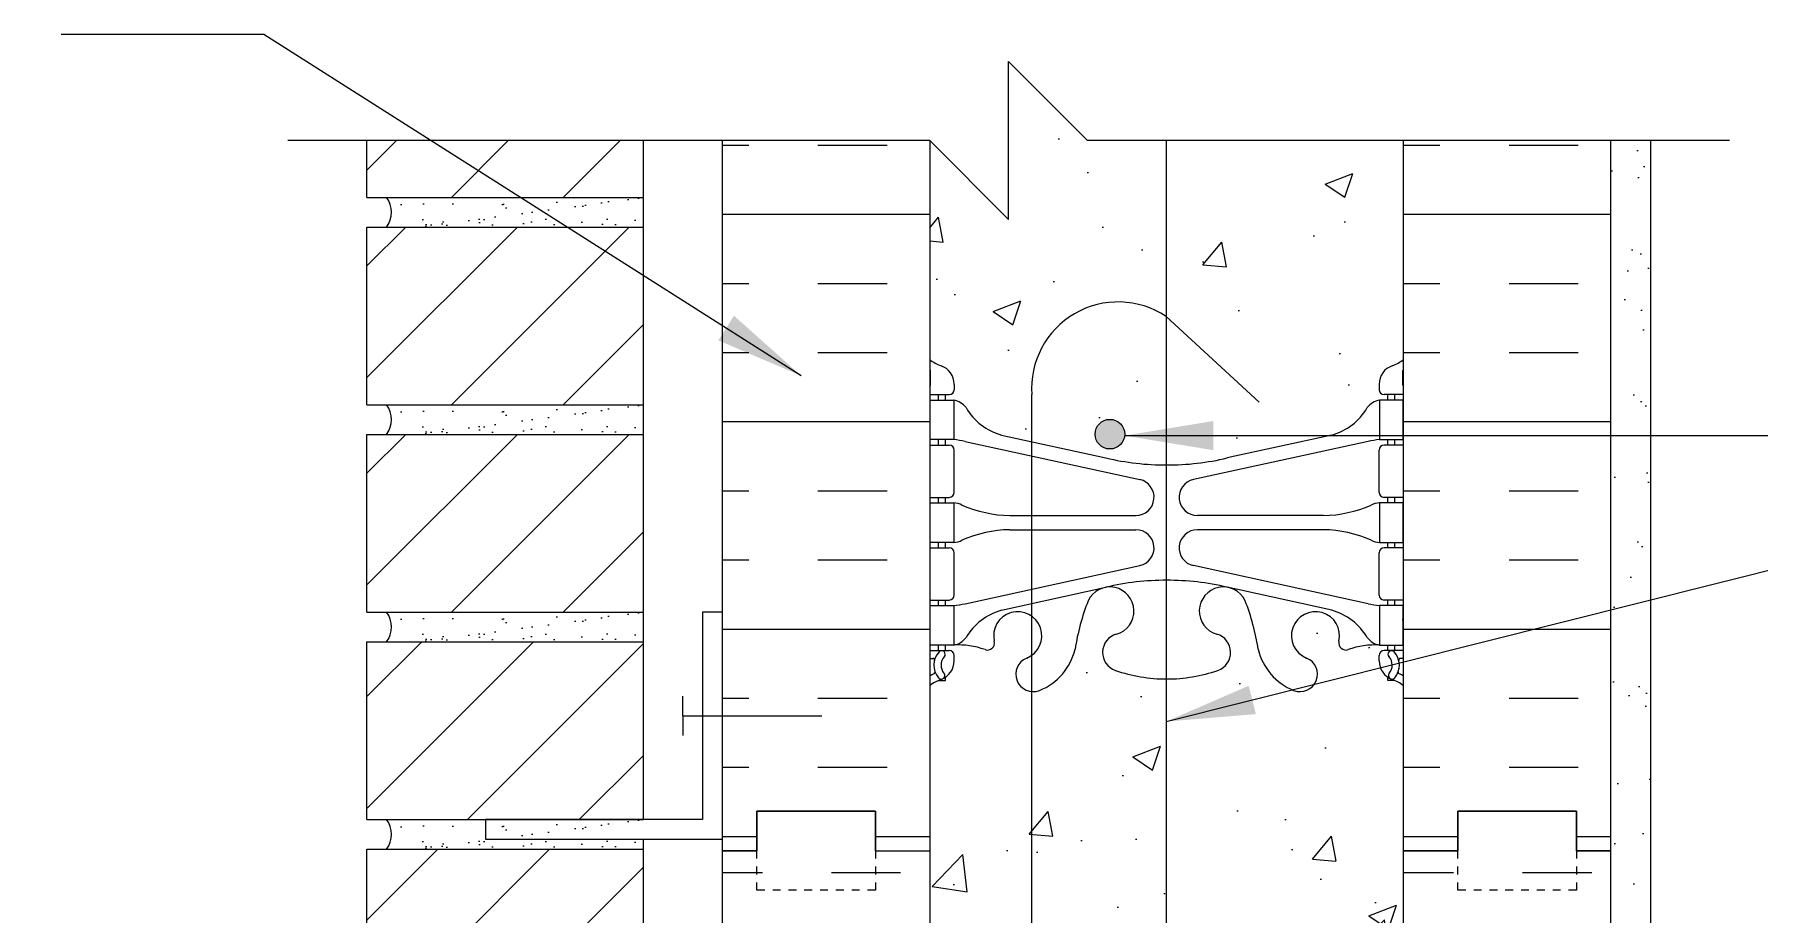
# Model space of a CAD drawing. Header units: inches. Extents: x -7.7 to 43.3, y 75.2 to 149.9.
# Drawn here: x 4.08 to 25.92, y 138.14 to 149.28 of the extents above; entities that cross this region are included whole.
import ezdxf

# ---------------------------------------------------------------- set-up
doc = ezdxf.new("R2010")
doc.units = ezdxf.units.IN
doc.header["$LTSCALE"] = 0.5
doc.header["$MEASUREMENT"] = 0
doc.linetypes.add('DASHED2', pattern=[0.375, 0.25, -0.125])
for name, color, linetype in [('HATCH', 12, 'Continuous'), ('line25', 2, 'Continuous'), ('LINE50', 5, 'Continuous'), ('LINE65', 3, 'Continuous'), ('LINE9', 9, 'Continuous'), ('TEXT', 4, 'Continuous'), ('Web_Edge', 9, 'Continuous')]:
    doc.layers.add(name, color=color, linetype=linetype)
doc.styles.add('DIM', font='romans.shx', dxfattribs={"width": 0.7})
doc.dimstyles.new('ext_12', dxfattribs={"dimscale": 12, "dimtxt": 0.09375, "dimasz": 0.09375, "dimexe": 0.09375, "dimexo": 0.0625, "dimgap": 0.0625, "dimtad": 1, "dimdec": 1, "dimzin": 2, "dimdsep": 46, "dimlunit": 4, "dimtxsty": 'DIM', "dimcen": 0.09, "dimdle": 0.09375, "dimclrt": 4, "dimadec": 0, "dimazin": 0, "dimtfac": 1, "dimtdec": 1, "dimtmove": 1, "dimatfit": 3, "dimfxl": 1, "dimfrac": 2, "dimtolj": 1, "dimtzin": 0, "dimarcsym": 0})
pattern_1 = [(45, (-108.4953, -49.4303), (-0.707107, 0.707107), [])]

msp = doc.modelspace()

# ---------------------------------------------------------------- hatches: boundary and pattern name
at = {"layer": 'HATCH'}
h = msp.add_hatch(dxfattribs=at)
h.set_pattern_fill('AR-CONC', color=256, scale=0.5)
h.paths.add_polyline_path([(21.4161015, 147.9355848), (17.4161015, 147.9355848), (16.4161015, 148.9355848), (16.4161015, 146.9355848), (15.4161015, 147.9355848), (15.4161015, 145.1632784, 0.0824145898), (15.5594384, 145.084172, -0.3178372452), (15.7261051, 144.8484697), (15.7261051, 144.7809697, -0.4142135624), (15.6636051, 144.7184697), (15.6161051, 144.7184697), (15.6161051, 144.6484697), (15.7211051, 144.6484697, -0.1889729321), (15.8769742, 144.5536252, 0.1963228336), (16.3261051, 144.2073655), (17.6479607, 143.9168699, 0.0577946906), (18.4161015, 143.8277834, 0.0577946906), (19.1842423, 143.9168699), (20.5060978, 144.2073655, 0.1963228336), (20.9552288, 144.5536252, -0.1889729321), (21.1110978, 144.6484697), (21.2160978, 144.6484697), (21.2160978, 144.7184697), (21.1685978, 144.7184697, -0.4142135624), (21.1060978, 144.7809697), (21.1060978, 144.8484697, -0.3178372452), (21.2727645, 145.084172, 0.0824145898), (21.4161015, 145.1632784)])
h = msp.add_hatch(dxfattribs=at)
h.set_pattern_fill('ANSI31', color=256, scale=8, style=0)
h.set_pattern_definition([(45, (-108.4953, -44.1803), (-0.707107, 0.707107), [])])
h.paths.add_polyline_path([(11.7911015, 147.9355848), (8.2911015, 147.9355848), (8.2911015, 147.2148277), (11.7911015, 147.2148277)])
h = msp.add_hatch(dxfattribs=at)
h.set_pattern_fill('INSUL', color=256, scale=7, style=0)
h.paths.add_polyline_path([(15.4161015, 147.9355848), (12.7911015, 147.9355848), (12.7911015, 138.9446424), (13.2286015, 138.9446424), (13.2286015, 139.4446424), (14.7286015, 139.4446424), (14.7286015, 138.9446424), (15.1661015, 138.9446424), (15.4161015, 138.9446424)])
h.paths.add_polyline_path([(24.0411015, 147.9355848), (21.4161015, 147.9355848), (21.4161015, 138.9446424), (21.6661015, 138.9446424), (22.1036015, 138.9446424), (22.1036015, 139.4446424), (23.6036015, 139.4446424), (23.6036015, 138.9446424), (24.0411015, 138.9446424)])
h = msp.add_hatch(dxfattribs=at)
h.set_pattern_fill('AR-SAND', color=256, scale=0.5, style=0)
h.set_pattern_definition([(37.5, (-2811.8135, -357.8431), (-0.03149668, 0.96341188), [0, -0.76, 0, -0.85, 0, -0.8125]), (7.5, (-2811.8135, -357.8431), (0.88488835, 1.41107303), [0, -0.41, 0, -0.685, 0, -0.2625]), (327.5, (-2812.4285, -357.8431), (1.55707093, 0.00282953), [0, -0.25, 0, -0.9, 0, -1.175]), (317.5, (-2812.4285, -357.8431), (1.5030633, 0.4388378), [0, -0.125, 0, -0.59, 0, -0.675])])
h.paths.add_polyline_path([(24.5411015, 135.0015948), (24.0411015, 135.0015948), (24.0411015, 129.7020107), (24.5411015, 129.7020107)])
h.paths.add_polyline_path([(24.0411015, 135.0015948), (24.5411015, 135.0015948), (24.5411015, 139.2389194), (24.0411015, 139.2389194), (24.0411015, 138.9446424)])
h.paths.add_polyline_path([(24.0411015, 139.2389194), (24.5411015, 139.2389194), (24.5411015, 147.9355848), (24.0411015, 147.9355848)])
h = msp.add_hatch(dxfattribs=at)
h.set_pattern_fill('AR-SAND', color=256, scale=0.25, style=0)
h.set_pattern_definition([(37.5, (-108.4953, -33.6803), (-0.01574834, 0.48170594), [0, -0.38, 0, -0.425, 0, -0.40625]), (7.5, (-108.4953, -33.6803), (0.4424442, 0.7055365), [0, -0.205, 0, -0.3425, 0, -0.13125]), (327.5, (-108.8028, -33.6803), (0.7785355, 0.0014148), [0, -0.125, 0, -0.45, 0, -0.5875]), (317.5, (-108.8028, -33.6803), (0.7515317, 0.2194189), [0, -0.0625, 0, -0.295, 0, -0.3375])])
h.paths.add_polyline_path([(11.7911015, 147.2148277), (8.5411015, 147.2148277, -0.3182332765), (8.5411015, 146.8398277), (11.7911015, 146.8398277)])
h = msp.add_hatch(dxfattribs=at)
h.set_pattern_fill('ANSI31', color=256, scale=8, style=0)
h.set_pattern_definition([(45, (-108.4953, -46.8053), (-0.707107, 0.707107), [])])
h.paths.add_polyline_path([(11.7911015, 144.5898277), (11.7911015, 146.8398277), (8.2911015, 146.8398277), (8.2911015, 144.5898277)])
h = msp.add_hatch(dxfattribs=at)
h.set_pattern_fill('AR-SAND', color=256, scale=0.25, style=0)
h.set_pattern_definition([(37.5, (-108.4953, -36.3053), (-0.01574834, 0.48170594), [0, -0.38, 0, -0.425, 0, -0.40625]), (7.5, (-108.4953, -36.3053), (0.4424442, 0.7055365), [0, -0.205, 0, -0.3425, 0, -0.13125]), (327.5, (-108.8028, -36.3053), (0.7785355, 0.0014148), [0, -0.125, 0, -0.45, 0, -0.5875]), (317.5, (-108.8028, -36.3053), (0.7515317, 0.2194189), [0, -0.0625, 0, -0.295, 0, -0.3375])])
h.paths.add_polyline_path([(11.7911015, 144.5898277), (8.5411015, 144.5898277, -0.3182332765), (8.5411015, 144.2148277), (11.7911015, 144.2148277)])
h = msp.add_hatch(dxfattribs=at)
h.set_pattern_fill('ANSI31', color=256, scale=8, style=0)
h.set_pattern_definition(pattern_1)
h.paths.add_polyline_path([(11.7911015, 141.9648277), (11.7911015, 144.2148277), (8.2911015, 144.2148277), (8.2911015, 141.9648277)])
h = msp.add_hatch(dxfattribs=at)
h.set_pattern_fill('AR-CONC', color=256, scale=0.5)
h.paths.add_polyline_path([(21.4161015, 141.033661, 0.0643975703), (21.3060978, 141.0996205), (21.2160978, 141.0996205), (21.2160978, 141.1413465, -0.2490694202), (21.1060978, 141.3484697), (21.1060978, 141.4159697, -0.4142135624), (21.1685978, 141.4784697), (21.2160978, 141.4784697), (21.2160978, 141.5484697), (21.1110978, 141.5484697, 0.1004604156), (20.7173994, 141.4913069, -0.6014354321), (20.5978959, 141.5961903, 2.1820948247), (20.1878158, 141.3832808, -1), (20.0243872, 140.9747578, -0.2443795114), (19.5759793, 141.4955147, 0.0531565226), (19.4101399, 142.1095963, 0.2232530871), (19.2098121, 142.2744502), (19.1901937, 142.2787616, 0.9554715931), (19.0519098, 141.6852916, -0.7355925422), (19.0646946, 141.227245, -0.0827551475), (18.4161015, 141.119156, -0.0827551475), (17.7675083, 141.227245, -0.7355925422), (17.7802932, 141.6852916, 0.9554715931), (17.6420092, 142.2787616), (17.6223909, 142.2744502, 0.2232530871), (17.4220631, 142.1095963, 0.0531565226), (17.2562236, 141.4955147, -0.2443795114), (16.8078158, 140.9747578, -1), (16.6443872, 141.3832808, 2.1820948247), (16.234307, 141.5961903, -0.6014354321), (16.1148036, 141.4913069, 0.1004604156), (15.7211051, 141.5484697), (15.6161051, 141.5484697), (15.6161051, 141.4784697), (15.6636051, 141.4784697, -0.4142135624), (15.7261051, 141.4159697), (15.7261051, 141.3484697, -0.2490694202), (15.6161051, 141.1413465), (15.6161051, 141.0996205), (15.5261051, 141.0996205, 0.0643975703), (15.4161015, 141.033661), (15.4161015, 138.9446424), (15.4161015, 136.8556239, 0.0643975703), (15.5261051, 136.7896644), (15.6161051, 136.7896644), (15.6161051, 136.7479383, -0.2490694202), (15.7261051, 136.5408152), (15.7261051, 136.4733152, -0.4142135624), (15.6636051, 136.4108152), (15.6161051, 136.4108152), (15.6161051, 136.3408152), (15.7211051, 136.3408152, 0.1004604156), (16.1148036, 136.3979779, -0.6014354321), (16.234307, 136.2930946, 2.1820948247), (16.6443872, 136.506004, -1), (16.8078158, 136.9145271, -0.2443795114), (17.2562236, 136.3937702, 0.0531565226), (17.4220631, 135.7796886, 0.2232530871), (17.6223909, 135.6148347), (17.6420092, 135.6105233, 0.9554715931), (17.7802932, 136.2039933, -0.7355925422), (17.7675083, 136.6620398, -0.0827551475), (18.4161015, 136.7701289, -0.0827551475), (19.0646946, 136.6620398, -0.7355925422), (19.0519098, 136.2039933, 0.9554715931), (19.1901937, 135.6105233), (19.2098121, 135.6148347, 0.2232530871), (19.4101399, 135.7796886, 0.0531565226), (19.5759793, 136.3937702, -0.2443795114), (20.0243872, 136.9145271, -1), (20.1878158, 136.506004, 2.1820948247), (20.5978959, 136.2930946, -0.6014354321), (20.7173994, 136.3979779, 0.1004604156), (21.1110978, 136.3408152), (21.2160978, 136.3408152), (21.2160978, 136.4108152), (21.1685978, 136.4108152, -0.4142135624), (21.1060978, 136.4733152), (21.1060978, 136.5408152, -0.2490694202), (21.2160978, 136.7479383), (21.2160978, 136.7896644), (21.3060978, 136.7896644, 0.0643975703), (21.4161015, 136.8556239), (21.4161015, 138.9446424)])
h.paths.add_polyline_path([(21.4161015, 132.7260064, 0.0824145898), (21.2727645, 132.8051129, -0.3178372452), (21.1060978, 133.0408152), (21.1060978, 133.1083152, -0.4142135624), (21.1685978, 133.1708152), (21.2160978, 133.1708152), (21.2160978, 133.2408152), (21.1110978, 133.2408152, -0.1889729321), (20.9552288, 133.3356597, 0.1963228336), (20.5060978, 133.6819194), (19.1842423, 133.972415, 0.0577946906), (18.4161015, 134.0615014, 0.0577946906), (17.6479607, 133.972415), (16.3261051, 133.6819194, 0.1963228336), (15.8769742, 133.3356597, -0.1889729321), (15.7211051, 133.2408152), (15.6161051, 133.2408152), (15.6161051, 133.1708152), (15.6636051, 133.1708152, -0.4142135624), (15.7261051, 133.1083152), (15.7261051, 133.0408152, -0.3178372452), (15.5594384, 132.8051129, 0.0824145898), (15.4161015, 132.7260064), (15.4161015, 129.7148277), (17.3265841, 129.7148277), (17.3265841, 131.3018726), (17.3890841, 131.4213813), (17.4515841, 131.3018726), (17.4515841, 129.7148277), (19.3671464, 129.7148277), (19.3671464, 131.3018726), (19.4296464, 131.4213813), (19.4921464, 131.3018726), (19.4921464, 129.7148277), (21.4161015, 129.7148277)])
h.paths.add_polyline_path([(20.9161015, 109.1041101), (21.0161015, 109.1041101), (21.0161015, 109.1341101, -0.4142135624), (21.0661015, 109.1841101), (21.1921884, 109.1841101), (21.2411015, 109.3341101, -0.6), (21.3411015, 109.3341101), (21.4161015, 109.1041101), (21.4161015, 109.8328432), (15.4161015, 109.8328432), (15.4161015, 109.1041101), (15.4911015, 109.3341101, -0.6), (15.5911015, 109.3341101), (15.6400145, 109.1841101), (15.7661015, 109.1841101, -0.4142135624), (15.8161015, 109.1341101), (15.8161015, 109.1041101), (15.9161015, 109.1041101), (15.9161015, 108.1760228), (18.2904066, 107.7521268, -0.3243993211), (19.5188269, 106.490243, 0.0494191112), (19.5578124, 106.8827011, -0.3253062267), (20.0243872, 107.624867, -1), (20.1878158, 107.216344, 2.1272927511), (20.6004014, 106.9918533, -0.3113104134), (20.6569609, 107.1219972, 0.2589583705), (20.9161015, 107.5887956)])
h.paths.add_polyline_path([(18.2904066, 107.7521268), (15.9161015, 108.1760228), (15.9161015, 107.5887956, 0.2589583705), (16.175242, 107.1219972, -0.3113104134), (16.2318015, 106.9918533, 2.1272927511), (16.6443872, 107.216344, -1), (16.8078158, 107.624867, -0.3253062267), (17.2743905, 106.8827011, 0.1048804382), (17.4467863, 106.0708897, 1.4229132431), (17.7802932, 106.5379745, -0.7355925422), (17.7675083, 106.996021, -0.0827551475), (18.4161015, 107.1041101, -0.0827551475), (19.0646946, 106.996021, -0.7355925422), (19.0519098, 106.5379745, 1.4229132431), (19.3854166, 106.0708897, 0.0551753478), (19.5188269, 106.490243, 0.3243993211)])
h.paths.add_polyline_path([(23.4161015, 107.7614147), (23.4161015, 109.3328432), (22.1036015, 109.3328432), (22.1036015, 109.8328432), (21.4161015, 109.8328432), (21.4161015, 109.1041101), (21.4161015, 107.7041101), (21.4161015, 100.8328432), (21.4161015, 99.8328432), (21.9161015, 99.8328432)])
h.paths.add_polyline_path([(33.4627027, 108.8328432), (33.4627027, 109.8328432), (24.0411015, 109.8328432), (24.0411015, 105.8322339), (33.4627027, 105.8328432), (33.4627027, 106.8328432), (34.4627027, 107.8328432), (32.4627027, 107.8328432)])
h.paths.add_polyline_path([(15.4161015, 107.7041101), (15.4161015, 108.2652902), (13.4161015, 108.6223598), (13.4161015, 107.7614147), (14.9161015, 99.8328432), (15.4161015, 99.8328432)])
h.paths.add_polyline_path([(12.2911015, 108.8232115), (11.2987702, 109.0003771, 0.8731750859), (10.5615828, 107.1349025), (12.2911015, 106.6714793)], flags=17)
h.paths.add_polyline_path([(12.2911015, 106.6714793), (10.5615828, 107.1349025, -0.8731750859), (11.2987702, 109.0003771), (12.2911015, 108.8232115), (12.2911015, 109.8328432), (10.2983003, 109.8328432), (8.2911015, 109.8328432), (8.2911015, 105.7624137), (8.2911015, 104.8328432, 0.0500646714), (8.3908596, 103.8390476), (12.2911015, 103.9673624)])
h.paths.add_polyline_path([(8.2911015, 105.7624137), (8.2911015, 109.8328432), (8.1036015, 109.8328432), (3.3695002, 109.6770951), (3.3695002, 107.8328432), (2.3695002, 106.8328432), (4.3695002, 106.8328432), (3.3695002, 105.8328432), (3.3695002, 103.6738489), (8.3908596, 103.8390476, -0.0500646714), (8.2911015, 104.8328432)])
h.paths.add_polyline_path([(19.3698244, 103.3277678, 0.0933692721), (18.5629761, 103.5350993, 0.0163324644), (18.4161015, 103.5398982, 0.1098692817), (17.4623785, 103.3277678), (16.204163, 102.7389229, 0.2910966595), (15.9161015, 102.286063), (15.9161015, 101.1451932), (16.0361015, 100.9451932), (16.0361015, 100.8328432), (16.0361015, 100.7204932), (15.9161015, 100.5204932), (15.9161015, 99.3796235, 0.2910966595), (16.204163, 98.9267636), (17.4623785, 98.3379187, 0.1098692817), (18.4161015, 98.1257883, 0.1098692817), (19.3698244, 98.3379187), (20.6280399, 98.9267636, 0.2910966595), (20.9161015, 99.3796235), (20.9161015, 100.5204932), (20.7961015, 100.7204932), (20.7961015, 100.8328432), (20.7961015, 100.9451932), (20.9161015, 101.1451932), (20.9161015, 102.286063, 0.2910966595), (20.6280399, 102.7389229)])
h.paths.add_polyline_path([(18.3011006, 104.1699194, 0.4135815913), (17.9261015, 104.5441101), (16.5411015, 104.5441101, 0.4142135624), (15.9161015, 103.9191101), (15.9161015, 103.3923824, 0.5490706968), (16.4500553, 103.0527375), (17.4623785, 103.5265047, -0.0530942443), (17.9129196, 103.6816486, 0.1829837551), (18.207655, 103.8779278, 0.1570718047)])
h.paths.add_polyline_path([(17.9129196, 105.5865717, -0.0530942443), (17.4623785, 105.7417155), (16.4500553, 106.2154828, 0.5490706968), (15.9161015, 105.8758378), (15.9161015, 105.3491101, 0.4142135624), (16.5411015, 104.7241101), (17.9261015, 104.7241101, 0.413581591), (18.3011006, 105.0983008, 0.3501185226)])
h.paths.add_polyline_path([(19.5344781, 105.8187734), (19.3698244, 105.7417155, -0.0516454986), (18.9319485, 105.5895162, -0.001444784), (18.9192833, 105.5865717, 0.3501185221), (18.5311023, 105.0983008, 0.4135815917), (18.9061015, 104.7241101), (19.5344781, 104.7241101)])
h.paths.add_polyline_path([(20.9161015, 105.3491101), (20.9161015, 105.8758378, 0.5490706968), (20.3821476, 106.2154828), (19.5344781, 105.8187734), (19.5344781, 104.7241101), (20.2911015, 104.7241101, 0.4142135624)])
h.paths.add_polyline_path([(20.9161015, 103.9191101, 0.4142135624), (20.2911015, 104.5441101), (19.5344781, 104.5441101), (19.5344781, 103.4494468), (20.3821476, 103.0527375, 0.5490706968), (20.9161015, 103.3923824)])
h.paths.add_polyline_path([(19.5344781, 104.5441101), (18.9061015, 104.5441101, 0.4135815922), (18.5311023, 104.1699194, 0.3501185218), (18.9192833, 103.6816486, -0.0530942443), (19.3698244, 103.5265047), (19.5344781, 103.4494468)])
h.paths.add_polyline_path([(18.3011006, 96.5673857, 0.4135815911), (17.9261015, 96.9415764), (16.5411015, 96.9415764, 0.4142135624), (15.9161015, 96.3165764), (15.9161015, 95.7898486, 0.5490706968), (16.4500553, 95.4502037), (17.4623785, 95.923971, -0.0530942443), (17.9129196, 96.0791148, 0.3501185226)])
h.paths.add_polyline_path([(18.3011006, 97.495767, 0.3501185224), (17.9129196, 97.9840379, -0.0530942443), (17.4623785, 98.1391818), (16.4500553, 98.612949, 0.5490706968), (15.9161015, 98.2733041), (15.9161015, 97.7465764, 0.4142135624), (16.5411015, 97.1215764), (17.9261015, 97.1215764, 0.4135815913)])
h.paths.add_polyline_path([(20.9161015, 97.7465764), (20.9161015, 98.2733041, 0.5490706968), (20.3821476, 98.612949), (19.3698244, 98.1391818, -0.0530942443), (18.9192833, 97.9840379, 0.3501185219), (18.5311023, 97.495767, 0.413581592), (18.9061015, 97.1215764), (20.2911015, 97.1215764, 0.4142135624)])
h.paths.add_polyline_path([(20.2911015, 96.9415764), (18.9061015, 96.9415764, 0.4135815918), (18.5311023, 96.5673857, 0.350118522), (18.9192833, 96.0791148, -0.0530942443), (19.3698244, 95.923971), (20.3821476, 95.4502037, 0.5490706968), (20.9161015, 95.7898486), (20.9161015, 96.3165764, 0.4142135624)])
h.paths.add_polyline_path([(21.0161015, 92.5315764), (21.0161015, 92.5615764), (20.9161015, 92.5615764), (20.9161015, 94.0768908, 0.2589583705), (20.6569609, 94.5436893, -0.3113104134), (20.6004014, 94.6738332, 2.1272927511), (20.1878158, 94.4493425, -1), (20.0243872, 94.0408195, -0.3253062267), (19.5578124, 94.7829854, 0.1048804382), (19.3854166, 95.5947968, 1.4229132431), (19.0519098, 95.127712, -0.7355925422), (19.0646946, 94.6696654, -0.0827551475), (18.4161015, 94.5615764, -0.0827551475), (17.7675083, 94.6696654, -0.7355925422), (17.7802932, 95.127712, 1.4229132431), (17.4467863, 95.5947968, 0.1048804382), (17.2743905, 94.7829854, -0.3253062267), (16.8078158, 94.0408195, -1), (16.6443872, 94.4493425, 2.1272927511), (16.2318015, 94.6738332, -0.3113104134), (16.175242, 94.5436893, 0.2589583705), (15.9161015, 94.0768908), (15.9161015, 92.5615764), (15.8161015, 92.5615764), (15.8161015, 92.5315764, -0.4142135624), (15.7661015, 92.4815764), (15.6400145, 92.4815764), (15.5911015, 92.3315764, -0.6), (15.4911015, 92.3315764), (15.4161015, 92.5615764), (15.4161015, 91.8328432), (15.4161015, 89.7438247, 0.0643975703), (15.5261051, 89.6778652), (15.6161051, 89.6778652), (15.6161051, 89.6361391, -0.2490694202), (15.7261051, 89.429016), (15.7261051, 89.361516, -0.4142135624), (15.6636051, 89.299016), (15.6161051, 89.299016), (15.6161051, 89.229016), (15.7211051, 89.229016, 0.1004604156), (16.1148036, 89.2861787, -0.6014354321), (16.234307, 89.1812954, 2.1820948247), (16.6443872, 89.3942048, -1), (16.8078158, 89.8027279, -0.2443795114), (17.2562236, 89.281971, 0.0531565226), (17.4220631, 88.6678894, 0.2232530871), (17.6223909, 88.5030355), (17.6420092, 88.4987241, 0.9554715931), (17.7802932, 89.0921941, -0.7355925422), (17.7675083, 89.5502406, -0.0827551475), (18.4161015, 89.6583297, -0.0827551475), (19.0646946, 89.5502406, -0.7355925422), (19.0519098, 89.0921941, 0.9554715931), (19.1901937, 88.4987241), (19.2098121, 88.5030355, 0.2232530871), (19.4101399, 88.6678894, 0.0531565226), (19.5759793, 89.281971, -0.2443795114), (20.0243872, 89.8027279, -1), (20.1878158, 89.3942048, 2.1820948247), (20.5978959, 89.1812954, -0.6014354316), (20.7173994, 89.2861787, 0.1004604157), (21.1110978, 89.229016), (21.2160978, 89.229016), (21.2160978, 89.299016), (21.1685978, 89.299016, -0.4142135624), (21.1060978, 89.361516), (21.1060978, 89.429016, -0.2490694202), (21.2160978, 89.6361391), (21.2160978, 89.6778652), (21.3060978, 89.6778652, 0.0643975703), (21.4161015, 89.7438247), (21.4161015, 91.8328432), (21.4161015, 92.5615764), (21.3411015, 92.3315764, -0.6), (21.2411015, 92.3315764), (21.1921884, 92.4815764), (21.0661015, 92.4815764, -0.4142135624)])
h.paths.add_polyline_path([(21.4161015, 85.6142073, 0.0824145898), (21.2727645, 85.6933137, -0.3178372452), (21.1060978, 85.929016), (21.1060978, 85.996516, -0.4142135624), (21.1685978, 86.059016), (21.2160978, 86.059016), (21.2160978, 86.129016), (21.1110978, 86.129016, -0.1889729321), (20.9552288, 86.2238605, 0.1963228336), (20.5060978, 86.5701202), (19.1842423, 86.8606158, 0.0577946906), (18.4161015, 86.9497023, 0.0577946906), (17.6479607, 86.8606158), (16.3261051, 86.5701202, 0.1963228336), (15.8769742, 86.2238605, -0.1889729321), (15.7211051, 86.129016), (15.6161051, 86.129016), (15.6161051, 86.059016), (15.6636051, 86.059016, -0.4142135624), (15.7261051, 85.996516), (15.7261051, 85.929016, -0.3178372452), (15.5594384, 85.6933137, 0.0824145898), (15.4161015, 85.6142073), (15.4161015, 84.0877083), (17.4161015, 84.0877083), (18.4161015, 85.0877083), (18.4161015, 83.0877083), (18.9951262, 83.6667331), (19.4161015, 84.0877083), (21.4161015, 84.0877083)])
h = msp.add_hatch(dxfattribs=at)
h.set_pattern_fill('AR-SAND', color=256, scale=0.25, style=0)
h.set_pattern_definition([(37.5, (-108.4953, -38.9303), (-0.01574834, 0.48170594), [0, -0.38, 0, -0.425, 0, -0.40625]), (7.5, (-108.4953, -38.9303), (0.4424442, 0.7055365), [0, -0.205, 0, -0.3425, 0, -0.13125]), (327.5, (-108.8028, -38.9303), (0.7785355, 0.0014148), [0, -0.125, 0, -0.45, 0, -0.5875]), (317.5, (-108.8028, -38.9303), (0.7515317, 0.2194189), [0, -0.0625, 0, -0.295, 0, -0.3375])])
h.paths.add_polyline_path([(11.7911015, 141.9648277), (8.5411015, 141.9648277, -0.3182332765), (8.5411015, 141.5898277), (11.7911015, 141.5898277)])
h = msp.add_hatch(dxfattribs=at)
h.set_pattern_fill('ANSI31', color=256, scale=8, style=0)
h.set_pattern_definition(pattern_1)
h.paths.add_polyline_path([(8.2911015, 139.3398277), (11.7911015, 139.3398277), (11.7911015, 141.5898277), (8.2911015, 141.5898277)])
h = msp.add_hatch(dxfattribs=at)
h.set_pattern_fill('AR-SAND', color=256, scale=0.25, style=0)
h.set_pattern_definition([(37.5, (-108.4953, -41.5553), (-0.01574834, 0.48170594), [0, -0.38, 0, -0.425, 0, -0.40625]), (7.5, (-108.4953, -41.5553), (0.4424442, 0.7055365), [0, -0.205, 0, -0.3425, 0, -0.13125]), (327.5, (-108.8028, -41.5553), (0.7785355, 0.0014148), [0, -0.125, 0, -0.45, 0, -0.5875]), (317.5, (-108.8028, -41.5553), (0.7515317, 0.2194189), [0, -0.0625, 0, -0.295, 0, -0.3375])])
h.paths.add_polyline_path([(11.7911015, 139.3398277), (8.5411015, 139.3398277, -0.3182332765), (8.5411015, 138.9648277), (11.7911015, 138.9648277)])
h = msp.add_hatch(dxfattribs=at)
h.set_pattern_fill('INSUL', color=256, scale=7, style=0)
h.set_pattern_definition([(0, (-2686.079, -308.4563), (0, 2.625), []), (0, (-2686.079, -307.5813), (0, 2.625), [0.875, -0.875]), (0, (-2686.079, -306.7063), (0, 2.625), [0.875, -0.875])])
h.paths.add_polyline_path([(15.4161015, 138.9446424), (15.1661015, 138.9446424), (14.7286015, 138.9446424), (14.7286015, 139.4446424), (13.2286015, 139.4446424), (13.2286015, 138.9446424), (12.7911015, 138.9446424), (12.7911015, 128.2148277), (15.4161015, 128.2148277), (15.4161015, 129.7148277)])
h.paths.add_polyline_path([(24.0411015, 138.9446424), (23.6036015, 138.9446424), (23.6036015, 139.4446424), (22.1036015, 139.4446424), (22.1036015, 138.9446424), (21.6661015, 138.9446424), (21.4161015, 138.9446424), (21.4161015, 128.2148277), (24.0411015, 128.2148277)])
h = msp.add_hatch(dxfattribs=at)
h.set_pattern_fill('ANSI31', color=256, scale=8, style=0)
h.set_pattern_definition(pattern_1)
h.paths.add_polyline_path([(11.7911015, 136.7148277), (11.7911015, 138.9648277), (8.2911015, 138.9648277), (8.2911015, 136.7148277)])
at = {"layer": 'LINE65'}
msp.add_hatch(color=256, dxfattribs=at).paths.add_polyline_path([(17.8851302, 144.2180633, 1), (17.5101302, 144.2180633, 1)])

# ---------------------------------------------------------------- linework, layer by layer
at = {"layer": 'HATCH'}
for p, q in [((16.5718503, 144.211474), (16.5718503, 144.211474)), ((21.3973295, 142.9622202), (21.3973295, 142.9622202)), ((18.9185638, 142.3597296), (18.9185638, 142.3597296)), ((20.5018698, 141.9864678), (20.5018698, 141.9864678))]:
    msp.add_line(p, q, dxfattribs=at)
at = {"layer": 'line25'}
for p, q in [((8.2911015, 147.2148277), (8.2911015, 147.9355848)), ((11.7911015, 139.3398277), (11.7911015, 147.9355848)), ((15.4161015, 147.9355848), (15.4161015, 138.9446424)), ((21.4161015, 138.9446424), (21.4161015, 147.9355848)), ((8.2911015, 147.2148277), (11.7911015, 147.2148277)), ((8.2911015, 146.8398277), (11.7911015, 146.8398277)), ((8.2911015, 144.5898277), (8.2911015, 146.8398277)), ((8.2911015, 144.5898277), (11.7911015, 144.5898277)), ((8.2911015, 144.2148277), (11.7911015, 144.2148277)), ((8.2911015, 141.9648277), (8.2911015, 144.2148277)), ((8.2911015, 141.9648277), (11.7911015, 141.9648277)), ((8.2911015, 141.5898277), (11.7911015, 141.5898277)), ((8.2911015, 139.3398277), (8.2911015, 141.5898277)), ((8.2911015, 139.3398277), (11.7911015, 139.3398277)), ((8.2911015, 138.9648277), (11.7911015, 138.9648277)), ((8.2911015, 136.7148277), (8.2911015, 138.9648277)), ((11.7911015, 138.9648277), (11.7911015, 139.0898277)), ((11.7911015, 128.8398277), (11.7911015, 138.9648277)), ((15.4161015, 138.9446424), (15.4161015, 128.2148277)), ((21.4161015, 128.2148277), (21.4161015, 138.9446424))]:
    msp.add_line(p, q, dxfattribs=at)
at = {"layer": 'LINE50'}
for p, q in [((12.7911015, 138.9446424), (12.7911015, 147.9446424)), ((24.0411015, 138.9446424), (24.0411015, 147.9446424)), ((14.7286015, 139.4446424), (13.2286015, 139.4446424)), ((13.2286015, 139.4446424), (13.2286015, 138.9446424)), ((14.7286015, 138.9446424), (14.7286015, 139.4446424)), ((22.1036015, 138.9446424), (22.1036015, 139.4446424)), ((22.1036015, 139.4446424), (23.6036015, 139.4446424)), ((23.6036015, 139.4446424), (23.6036015, 138.9446424)), ((13.2286015, 138.9446424), (12.7911015, 138.9446424)), ((21.4161015, 138.9446424), (21.6661015, 138.9446424)), ((21.6661015, 138.9446424), (22.1036015, 138.9446424)), ((23.6036015, 138.9446424), (24.0411015, 138.9446424))]:
    msp.add_line(p, q, dxfattribs=at)
for points in [[(12.7911015, 128.2148277), (12.7911015, 138.9446424), (13.2286015, 138.9446424), (13.2286015, 139.4446424), (14.7286015, 139.4446424), (14.7286015, 138.9446424), (15.1661015, 138.9446424), (15.4161015, 138.9446424)], [(24.0411015, 128.2148277), (24.0411015, 138.9446424), (23.6036015, 138.9446424), (23.6036015, 139.4446424), (22.1036015, 139.4446424), (22.1036015, 138.9446424), (21.6661015, 138.9446424), (21.4161015, 138.9446424)]]:
    msp.add_lwpolyline(points, dxfattribs=at)
at = {"layer": 'LINE65'}
for p, q in [((18.4093652, 147.9446424), (18.4093652, 131.2148277)), ((18.4088135, 145.7085905), (19.5885655, 144.6243068)), ((16.7099705, 132.3881187), (16.7099705, 144.7185923))]:
    msp.add_line(p, q, dxfattribs=at)
msp.add_circle((17.6976302, 144.2180633), 0.1875, dxfattribs=at)
msp.add_arc((17.802299, 144.7967615), 1.0951219, 56.36963594, 184.09322148, dxfattribs=at)
at = {"layer": 'LINE9'}
for p, q in [((16.4161015, 146.9355848), (16.4161015, 148.9355848)), ((16.4161015, 148.9355848), (17.4161015, 147.9355848)), ((15.4161015, 147.9355848), (7.2911015, 147.9355848)), ((16.4161015, 146.9355848), (15.4161015, 147.9355848)), ((25.5411015, 147.9355848), (17.4161015, 147.9355848)), ((24.5411015, 147.9355848), (24.5411015, 127.7148277))]:
    msp.add_line(p, q, dxfattribs=at)
at = {"layer": 'LINE9', "linetype": 'Continuous'}
for q in [(12.2911015, 140.9023277), (12.2911015, 140.4023277), (14.0512042, 140.6523277)]:
    msp.add_line((12.2911015, 140.6523277), q, dxfattribs=at)
at = {"layer": 'LINE9'}
msp.add_lwpolyline([(9.7911015, 139.0898277), (12.7911015, 139.0898277), (12.7911015, 141.9648277), (12.5411015, 141.9648277), (12.5411015, 139.3398277), (9.7911015, 139.3398277)], close=True, dxfattribs=at)
at = {"layer": 'LINE9', "linetype": 'DASHED2', "ltscale": 0.15}
for points in [[(14.7286015, 138.9446424), (14.7286015, 138.9446424), (14.7286015, 138.4446424), (13.2286015, 138.4446424), (13.2286015, 138.9446424), (13.2286015, 138.9446424)], [(23.6036015, 138.9446424), (23.6036015, 138.9446424), (23.6036015, 138.4446424), (22.1036015, 138.4446424), (22.1036015, 138.9446424), (22.1036015, 138.9446424)]]:
    msp.add_lwpolyline(points, dxfattribs=at)
at = {"layer": 'LINE9'}
for centre in [(8.2763406, 147.0273277), (8.2763406, 144.4023277), (8.2763406, 141.7773277), (8.2763406, 139.1523277)]:
    msp.add_arc(centre, 0.3244296, 324.69439705, 35.30560295, dxfattribs=at)
at = {"layer": 'TEXT'}
for points in [[(24.5411015, 147.3669843, 0, 0.36, 0), (25.6211015, 147.3669843, 0, 0, 0), (31.6129244, 147.3669843, 0, 0, 0)], [(8.5080806, 144.9740415, 0, 0.36, 0), (7.4280806, 144.9740415, 0, 0, 0), (3.5087185, 144.9740415, 0, 0, 0)]]:
    msp.add_lwpolyline(points, format="xyseb", dxfattribs=at)
at = {"layer": 'Web_Edge'}
for p, q in [((15.4261051, 144.8384697), (15.4261051, 145.0245398)), ((21.4060978, 144.8384697), (21.4060978, 145.0245398)), ((15.7261051, 144.8484697), (15.7261051, 144.7809697)), ((21.1060978, 144.8484697), (21.1060978, 144.7809697)), ((15.4161015, 144.7184697), (15.6636051, 144.7184697)), ((15.5261051, 144.6484697), (15.5261051, 144.7184697)), ((15.6161051, 144.6484697), (15.6161051, 144.7184697)), ((21.4161015, 144.7184697), (21.1685978, 144.7184697)), ((21.2160978, 144.6484697), (21.2160978, 144.7184697)), ((21.3060978, 144.6484697), (21.3060978, 144.7184697)), ((15.5261051, 144.0784697), (15.5261051, 144.1484697)), ((15.6161051, 144.0784697), (15.6161051, 144.1484697)), ((16.3261051, 144.2073655), (17.6479607, 143.9168699)), ((20.5060978, 144.2073655), (19.1842423, 143.9168699)), ((21.2160978, 144.0784697), (21.2160978, 144.1484697)), ((21.3060978, 144.0784697), (21.3060978, 144.1484697)), ((15.4161015, 144.0784697), (15.6636051, 144.0784697)), ((15.7261051, 143.4809697), (15.7261051, 144.0159697)), ((15.865105, 144.124667), (18.0763402, 143.6431091)), ((20.967098, 144.124667), (18.7558627, 143.6431091)), ((21.1060978, 143.4809697), (21.1060978, 144.0159697)), ((21.4161015, 144.0784697), (21.1685978, 144.0784697)), ((15.4161015, 143.4184697), (15.6636051, 143.4184697)), ((15.5261051, 143.3484697), (15.5261051, 143.4184697)), ((15.6161051, 143.3484697), (15.6161051, 143.4184697)), ((21.4161015, 143.4184697), (21.1685978, 143.4184697)), ((21.2160978, 143.3484697), (21.2160978, 143.4184697)), ((21.3060978, 143.3484697), (21.3060978, 143.4184697)), ((16.430831, 143.1884697), (18.0269727, 143.1884697)), ((20.4013719, 143.1884697), (18.8052302, 143.1884697)), ((15.5261051, 142.7784697), (15.5261051, 142.8484697)), ((15.6161051, 142.7784697), (15.6161051, 142.8484697)), ((16.430831, 143.0084697), (18.0269727, 143.0084697)), ((20.4013719, 143.0084697), (18.8052302, 143.0084697)), ((21.2160978, 142.7784697), (21.2160978, 142.8484697)), ((21.3060978, 142.7784697), (21.3060978, 142.8484697)), ((15.4161015, 142.7784697), (15.6636051, 142.7784697)), ((15.7261051, 142.1809697), (15.7261051, 142.7159697)), ((21.1060978, 142.1809697), (21.1060978, 142.7159697)), ((21.4161015, 142.7784697), (21.1685978, 142.7784697)), ((15.865105, 142.0722724), (18.0763402, 142.5538303)), ((20.967098, 142.0722724), (18.7558627, 142.5538303)), ((16.3261051, 141.9895739), (17.6479607, 142.2800695)), ((20.5060978, 141.9895739), (19.1842423, 142.2800695)), ((15.4161015, 142.1184697), (15.6636051, 142.1184697)), ((15.5261051, 142.0484697), (15.5261051, 142.1184697)), ((15.6161051, 142.0484697), (15.6161051, 142.1184697)), ((21.4161015, 142.1184697), (21.1685978, 142.1184697)), ((21.2160978, 142.0484697), (21.2160978, 142.1184697)), ((21.3060978, 142.0484697), (21.3060978, 142.1184697)), ((15.5261051, 141.4784697), (15.5261051, 141.5484697)), ((15.6161051, 141.4784697), (15.6161051, 141.5484697)), ((21.2160978, 141.4784697), (21.2160978, 141.5484697)), ((21.3060978, 141.4784697), (21.3060978, 141.5484697)), ((15.4161015, 141.4784697), (15.6636051, 141.4784697)), ((15.4161015, 141.3784697), (15.4579806, 141.3784697)), ((15.7261051, 141.3484697), (15.7261051, 141.4159697)), ((21.1060978, 141.3484697), (21.1060978, 141.4159697)), ((21.4161015, 141.4784697), (21.1685978, 141.4784697)), ((21.4161015, 141.3784697), (21.3742223, 141.3784697)), ((15.5261051, 141.0996205), (15.6161051, 141.0996205)), ((15.6161051, 141.0996205), (15.6161051, 141.1413465)), ((21.2160978, 141.0996205), (21.2160978, 141.1413465)), ((21.3060978, 141.0996205), (21.2160978, 141.0996205))]:
    msp.add_line(p, q, dxfattribs=at)
for points in [[(15.4211051, 144.6484697), (15.7211051, 144.6484697), (15.7211051, 144.1484697), (15.4211051, 144.1484697)], [(21.4110978, 144.6484697), (21.1110978, 144.6484697), (21.1110978, 144.1484697), (21.4110978, 144.1484697)], [(15.4211051, 143.3484697), (15.7211051, 143.3484697), (15.7211051, 142.8484697), (15.4211051, 142.8484697)], [(21.4110978, 143.3484697), (21.1110978, 143.3484697), (21.1110978, 142.8484697), (21.4110978, 142.8484697)], [(15.4211051, 142.0484697), (15.7211051, 142.0484697), (15.7211051, 141.5484697), (15.4211051, 141.5484697)], [(21.4110978, 142.0484697), (21.1110978, 142.0484697), (21.1110978, 141.5484697), (21.4110978, 141.5484697)]]:
    msp.add_lwpolyline(points, close=True, dxfattribs=at)
msp.add_lwpolyline([(21.402629, 141.8786732, 0.1064936633), (21.402629, 141.8641103)], format="xyb", dxfattribs=at)
for centre, radius, start, end in [((15.7261051, 145.5555765), 0.5, 231.6833368, 250.52877936), ((15.7261051, 145.5555765), 0.6, 238.89067372, 238.92704909), ((15.4061051, 145.0245398), 0.02, 360, 58.92704909), ((15.4761051, 144.8484697), 0.25, 0, 70.52877936), ((21.3560978, 144.8484697), 0.25, 109.47122064, 180), ((21.1060978, 145.5555765), 0.5, 289.47122064, 308.3166632), ((21.4260978, 145.0245398), 0.02, 121.07295091, 180), ((21.1060978, 145.5555765), 0.6, 301.07295091, 301.10932628), ((15.4061051, 144.8384697), 0.02, 299.98802454, 360), ((21.4260978, 144.8384697), 0.02, 180, 240.01197546), ((15.6636051, 144.7809697), 0.0625, 270, 0), ((15.6780467, 144.4022057), 0.25, 37.27766183, 80.08230222), ((21.1541562, 144.4022057), 0.25, 99.91769778, 142.72233817), ((21.1685978, 144.7809697), 0.0625, 180, 270), ((16.5254765, 144.9303807), 0.75, 210.15498047, 254.58380911), ((20.3067264, 144.9303807), 0.75, 285.41619089, 329.84501953), ((15.6304563, 143.1525868), 1, 76.42908795, 84.79906908), ((21.2017466, 143.1525868), 1, 95.20093092, 103.57091205), ((15.6636051, 144.0159697), 0.0625, 0, 90), ((21.1685978, 144.0159697), 0.0625, 90, 180), ((18.4161015, 147.1839416), 3.3561582, 256.76915084, 270), ((18.4161015, 147.1839416), 3.3561582, 270, 283.23084916), ((18.0269727, 143.4184697), 0.23, 270, 77.60550866), ((18.8052302, 143.4184697), 0.23, 102.39449134, 270), ((15.6636051, 143.4809697), 0.0625, 270, 0), ((15.7169823, 143.129786), 0.2187225, 60.49374659, 88.91995366), ((15.7169823, 143.129786), 0.2187225, 60.49374659, 88.91995366), ((16.4609808, 144.7881856), 1.6, 246.56733889, 268.92027732), ((16.4609808, 144.7881856), 1.6, 246.56733889, 268.92027732), ((20.3712221, 144.7881856), 1.6, 271.07972268, 293.43266111), ((20.3712221, 144.7881856), 1.6, 271.07972268, 293.43266111), ((21.1152206, 143.129786), 0.2187225, 91.08004634, 119.50625341), ((21.1152206, 143.129786), 0.2187225, 91.08004634, 119.50625341), ((21.1685978, 143.4809697), 0.0625, 180, 270), ((15.7169823, 143.0671534), 0.2187225, 271.08004634, 299.50625341), ((16.4609808, 141.4087538), 1.6, 91.07972268, 113.43266111), ((18.0269727, 142.7784697), 0.23, 282.39449134, 90), ((18.8052302, 142.7784697), 0.23, 90, 257.60550866), ((20.3712221, 141.4087538), 1.6, 66.56733889, 88.92027732), ((21.1152206, 143.0671534), 0.2187225, 240.49374659, 268.91995366), ((15.6636051, 142.7159697), 0.0625, 0, 90), ((21.1685978, 142.7159697), 0.0625, 90, 180), ((15.6636051, 142.1809697), 0.0625, 270, 0), ((17.6976302, 141.9788761), 0.305, 285.72534595, 154.62182682), ((18.4161015, 139.0129978), 3.3561582, 90, 103.23084916), ((18.4161015, 139.0129978), 3.3561582, 76.76915084, 90), ((19.1345728, 141.9788761), 0.305, 25.37817318, 254.27465405), ((21.1685978, 142.1809697), 0.0625, 180, 270), ((15.6304563, 143.0443526), 1, 275.20093092, 283.57091205), ((16.5254765, 141.2665587), 0.75, 105.41619089, 149.84501953), ((16.5311015, 141.6664616), 0.305, 291.80374799, 193.32049433), ((20.219065, 141.0248012), 3, 158.80161002, 170.97273259), ((16.613138, 141.0248012), 3, 9.02726741, 21.19838998), ((20.3011015, 141.6664616), 0.305, 346.67950567, 248.19625201), ((20.3067264, 141.2665587), 0.75, 30.15498047, 74.58380911), ((21.2017466, 143.0443526), 1, 256.42908795, 264.79906908), ((15.6780467, 141.7947337), 0.25, 279.91769778, 322.72233817), ((15.777138, 140.5500408), 1, 70.09329684, 93.21213356), ((16.1467283, 141.5754545), 0.09, 251.1348612, 13.32049433), ((17.8453395, 141.4542744), 0.24, 105.72534595, 251.07703609), ((18.9868634, 141.4542744), 0.24, 288.92296391, 74.27465405), ((20.6854746, 141.5754545), 0.09, 166.67950567, 288.8651388), ((21.0550649, 140.5500408), 1, 86.78786644, 109.90670316), ((21.1541562, 141.7947337), 0.25, 217.27766183, 260.08230222), ((15.4579806, 141.3584697), 0.02, 345.8459342, 90), ((15.7198125, 141.2939103), 0.25, 137.53913216, 219.885488), ((15.5685761, 141.432303), 0.045, 317.53913216, 137.53913216), ((15.4761051, 141.3484697), 0.25, 289.47122064, 360), ((15.7198125, 141.2939103), 0.16, 137.53913216, 219.9999228), ((15.6636051, 141.4159697), 0.0625, 360, 90), ((16.7261015, 141.1790193), 0.22, 111.80374799, 291.80374799), ((16.5311015, 141.6664616), 0.745, 291.80374799, 346.73477852), ((20.3011015, 141.6664616), 0.745, 193.26522148, 248.19625201), ((20.1061015, 141.1790193), 0.22, 248.19625201, 68.19625201), ((21.1685978, 141.4159697), 0.0625, 90, 180), ((21.3560978, 141.3484697), 0.25, 180, 250.52877936), ((21.2636268, 141.432303), 0.045, 42.46086784, 222.46086784), ((21.1123904, 141.2939103), 0.16, 320.0000772, 42.46086784), ((21.1123904, 141.2939103), 0.25, 320.114512, 42.46086784), ((21.3742223, 141.3584697), 0.02, 90, 194.1540658), ((15.7261051, 140.6413629), 0.6, 114.92522929, 121.10932628), ((15.7261051, 140.6413629), 0.5, 109.47122064, 128.3166632), ((15.4648153, 141.2036152), 0.02, 294.92522929, 19.20839779), ((15.5620461, 141.1630136), 0.0450092, 218.55199932, 40.81210077), ((18.4161015, 143.119156), 2, 251.07703609, 270), ((18.4161015, 143.119156), 2, 270, 288.92296391), ((21.2701568, 141.1630136), 0.0450092, 139.18789923, 321.44800068), ((21.1060978, 140.6413629), 0.5, 51.6833368, 70.52877936), ((21.3673877, 141.2036152), 0.02, 160.79160221, 245.07477071), ((21.1060978, 140.6413629), 0.6, 58.89067372, 65.07477071)]:
    msp.add_arc(centre, radius, start, end, dxfattribs=at)

# ---------------------------------------------------------------- leaders
at = {"layer": 'TEXT'}
for points in [[(13.7891132, 144.9579627), (6.9881434, 149.277182), (4.4184676, 149.277182)], [(17.8842357, 144.199771), (32.8163387, 144.199771), (36.6289023, 144.199771)], [(18.4093652, 140.5797351), (32.8163387, 144.199771), (36.6289023, 144.199771)]]:
    msp.add_leader(points, dimstyle='ext_12', override={"dimgap": 0.0625, "dimtad": 0}, dxfattribs=at)

doc.saveas('drawing.dxf')
